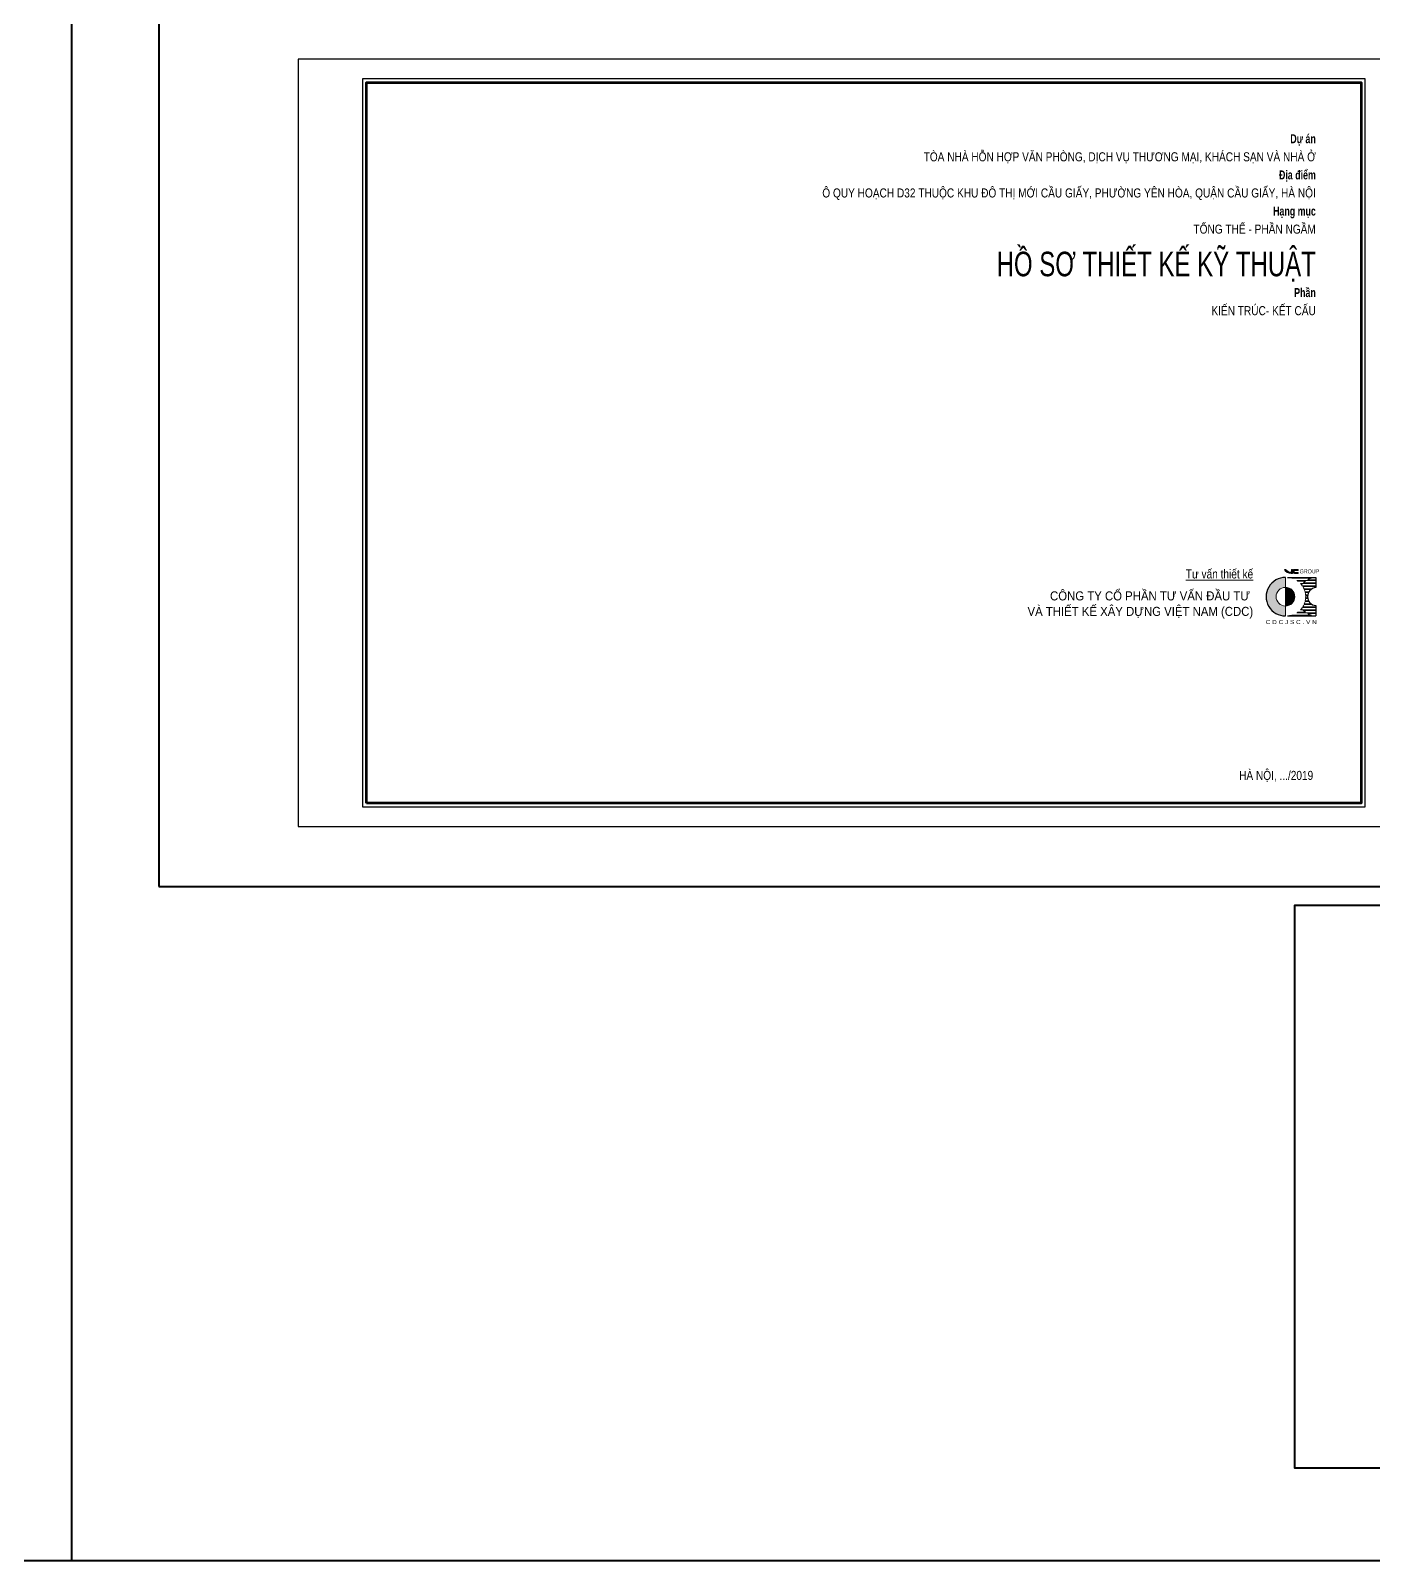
# Model space of a CAD drawing. Header units: inches. Extents: x -680616 to -44570, y -228485 to -6272.
# Drawn here: x -487312 to -383338, y -228485 to -110028 of the extents above; entities that cross this region are included whole.
import ezdxf
from ezdxf.enums import TextEntityAlignment as Align

# ---------------------------------------------------------------- set-up
doc = ezdxf.new("R2010")
doc.units = ezdxf.units.IN
doc.header["$MEASUREMENT"] = 0
doc.layers.get('Defpoints').update_dxf_attribs({"color": 250})
for name, color, linetype, lineweight in [('A-Tuong', 4, 'Continuous', 40), ('CDC -TEXT KHUNG', 7, 'Continuous', 15), ('KT-Chuviet', 6, 'Continuous', 15), ('KT-Nettuong', 2, 'Continuous', 40)]:
    doc.layers.add(name, color=color, linetype=linetype, lineweight=lineweight)
doc.layers.add('CDC-KHUNGTEN', color=7, linetype='Continuous')
doc.styles.add('KT CDC', font='arial.ttf', dxfattribs={"width": 0.85, "height": 200})
doc.styles.add('KT CDC B', font='arialbd.ttf', dxfattribs={"width": 0.85, "height": 200})

# ---------------------------------------------------------------- blocks, each defined once
blk = doc.blocks.new('LOGOmoi')
at = {"layer": 'CDC -TEXT KHUNG', "true_color": 0x00fa3e}
h = blk.add_hatch(color=100, dxfattribs=at)
edge = h.paths.add_edge_path()
edge.add_arc((0.02, 0), 1.87, 90, 270)
edge.add_line((0.02, -1.88), (0.02, -3.84))
edge.add_line((0.02, -3.84), (-0.17, -3.84))
edge.add_line((-0.17, -3.84), (-0.36, -3.83))
edge.add_line((-0.36, -3.83), (-0.55, -3.8))
edge.add_line((-0.55, -3.8), (-0.73, -3.77))
edge.add_line((-0.73, -3.77), (-0.92, -3.73))
edge.add_line((-0.92, -3.73), (-1.1, -3.68))
edge.add_line((-1.1, -3.68), (-1.28, -3.62))
edge.add_line((-1.28, -3.62), (-1.45, -3.55))
edge.add_line((-1.45, -3.55), (-1.63, -3.48))
edge.add_line((-1.63, -3.48), (-1.79, -3.39))
edge.add_line((-1.79, -3.39), (-1.96, -3.3))
edge.add_line((-1.96, -3.3), (-2.12, -3.2))
edge.add_line((-2.12, -3.2), (-2.27, -3.09))
edge.add_line((-2.27, -3.09), (-2.42, -2.97))
edge.add_line((-2.42, -2.97), (-2.56, -2.85))
edge.add_line((-2.56, -2.85), (-2.7, -2.72))
edge.add_line((-2.7, -2.72), (-2.83, -2.58))
edge.add_line((-2.83, -2.58), (-2.95, -2.44))
edge.add_line((-2.95, -2.44), (-3.07, -2.29))
edge.add_line((-3.07, -2.29), (-3.18, -2.14))
edge.add_line((-3.18, -2.14), (-3.28, -1.98))
edge.add_line((-3.28, -1.98), (-3.37, -1.81))
edge.add_line((-3.37, -1.81), (-3.46, -1.64))
edge.add_line((-3.46, -1.64), (-3.53, -1.47))
edge.add_line((-3.53, -1.47), (-3.6, -1.3))
edge.add_line((-3.6, -1.3), (-3.66, -1.12))
edge.add_line((-3.66, -1.12), (-3.71, -0.93))
edge.add_line((-3.71, -0.93), (-3.75, -0.75))
edge.add_line((-3.75, -0.75), (-3.79, -0.56))
edge.add_line((-3.79, -0.56), (-3.81, -0.38))
edge.add_line((-3.81, -0.38), (-3.82, -0.19))
edge.add_line((-3.82, -0.19), (-3.83, 0))
edge.add_line((-3.83, 0), (-3.82, 0.19))
edge.add_line((-3.82, 0.19), (-3.81, 0.38))
edge.add_line((-3.81, 0.38), (-3.79, 0.56))
edge.add_line((-3.79, 0.56), (-3.75, 0.75))
edge.add_line((-3.75, 0.75), (-3.71, 0.93))
edge.add_line((-3.71, 0.93), (-3.66, 1.12))
edge.add_line((-3.66, 1.12), (-3.6, 1.3))
edge.add_line((-3.6, 1.3), (-3.53, 1.47))
edge.add_line((-3.53, 1.47), (-3.46, 1.64))
edge.add_line((-3.46, 1.64), (-3.37, 1.81))
edge.add_line((-3.37, 1.81), (-3.28, 1.98))
edge.add_line((-3.28, 1.98), (-3.18, 2.14))
edge.add_line((-3.18, 2.14), (-3.07, 2.29))
edge.add_line((-3.07, 2.29), (-2.95, 2.44))
edge.add_line((-2.95, 2.44), (-2.83, 2.58))
edge.add_line((-2.83, 2.58), (-2.7, 2.72))
edge.add_line((-2.7, 2.72), (-2.56, 2.85))
edge.add_line((-2.56, 2.85), (-2.42, 2.97))
edge.add_line((-2.42, 2.97), (-2.27, 3.09))
edge.add_line((-2.27, 3.09), (-2.12, 3.2))
edge.add_line((-2.12, 3.2), (-1.96, 3.3))
edge.add_line((-1.96, 3.3), (-1.79, 3.39))
edge.add_line((-1.79, 3.39), (-1.63, 3.48))
edge.add_line((-1.63, 3.48), (-1.45, 3.55))
edge.add_line((-1.45, 3.55), (-1.28, 3.62))
edge.add_line((-1.28, 3.62), (-1.1, 3.68))
edge.add_line((-1.1, 3.68), (-0.92, 3.73))
edge.add_line((-0.92, 3.73), (-0.73, 3.77))
edge.add_line((-0.73, 3.77), (-0.55, 3.8))
edge.add_line((-0.55, 3.8), (-0.36, 3.83))
edge.add_line((-0.36, 3.83), (-0.17, 3.84))
edge.add_line((-0.17, 3.84), (0.02, 3.84))
edge.add_line((0.02, 3.84), (0.02, 1.87))
at = {"layer": 'CDC -TEXT KHUNG'}
h = blk.add_hatch(color=1, dxfattribs=at)
h.paths.add_polyline_path([(1.46, 5.45), (1.26, 5.45), (1.26, 4.88), (1.21, 4.88, -0.237912), (0.06, 5.45), (-0.2, 5.45, 0.272847), (1.14, 4.66), (1.46, 4.66)])
h.paths.add_polyline_path([(2.59, 5.45), (1.8, 5.45, 0.414214), (1.54, 5.2), (1.54, 4.92, 0.414214), (1.8, 4.66), (2.59, 4.66), (2.59, 4.87), (1.8, 4.87, -0.414214), (1.74, 4.92), (1.74, 5.2, -0.414214), (1.8, 5.25), (2.59, 5.25)])
at = {"layer": 'CDC -TEXT KHUNG', "true_color": 0xc20000}
blk.add_hatch(color=12, dxfattribs=at).paths.add_polyline_path([(0.02, 1.87), (0.02, -1.81), (0.02, -1.88, 0.414214), (1.89, 0, 0.414214)])
at = {"layer": 'CDC -TEXT KHUNG', "color": 102}
for p, q in [((0.02, 3.84), (0.02, -1.81)), ((1.28, 3.7), (5.24, 3.7)), ((2.3, 3.24), (6.1, 3.24)), ((2.51, 3.09), (4.01, 3.09)), ((4.47, 3.39), (6.1, 3.39)), ((3.03, 2.63), (6.1, 2.63)), ((3.16, 2.49), (3.36, 2.49)), ((3.4, 2.17), (6.1, 2.17)), ((3.49, 2.03), (6.1, 2.03)), ((3.64, 2.78), (6.1, 2.78)), ((3.74, 1.57), (5.37, 1.57)), ((3.8, 1.42), (5.15, 1.42)), ((3.95, 0.96), (4.75, 0.96)), ((3.98, 0.81), (4.66, 0.81)), ((4.05, 0.35), (4.51, 0.35)), ((4.06, 0.2), (4.49, 0.2)), ((0.02, -1.81), (0.02, -3.84)), ((3.03, -2.63), (6.1, -2.63)), ((3.16, -2.49), (3.36, -2.49)), ((3.4, -2.17), (6.1, -2.17)), ((3.49, -2.03), (6.1, -2.03)), ((3.64, -2.78), (6.1, -2.78)), ((3.74, -1.57), (5.37, -1.57)), ((3.8, -1.42), (5.15, -1.42)), ((3.95, -0.96), (4.75, -0.96)), ((3.98, -0.81), (4.66, -0.81)), ((4.05, -0.35), (4.51, -0.35)), ((4.06, -0.2), (4.49, -0.2)), ((0.01, -3.84), (0.02, -3.84)), ((1.28, -3.7), (5.24, -3.7)), ((2.3, -3.24), (6.1, -3.24)), ((2.51, -3.09), (4.01, -3.09)), ((4.47, -3.39), (6.1, -3.39))]:
    blk.add_line(p, q, dxfattribs=at)
at = {"layer": 'CDC -TEXT KHUNG', "color": 7, "lineweight": 30}
for p, q in [((0.42, 3.85), (6.1, 3.85)), ((6.1, 3.85), (6.1, 1.81)), ((6.1, -1.79), (6.1, -3.84)), ((0.42, -3.84), (6.1, -3.84))]:
    blk.add_line(p, q, dxfattribs=at)
at = {"layer": 'CDC -TEXT KHUNG', "color": 1}
for points in [[(1.46, 5.45), (1.26, 5.45), (1.26, 4.88), (1.21, 4.88, -0.237912), (0.06, 5.45), (-0.2, 5.45, 0.272847), (1.14, 4.66), (1.46, 4.66)], [(2.59, 5.45), (1.8, 5.45, 0.414214), (1.54, 5.2), (1.54, 4.92, 0.414214), (1.8, 4.66), (2.59, 4.66), (2.59, 4.87), (1.8, 4.87, -0.414214), (1.74, 4.92), (1.74, 5.2, -0.414214), (1.8, 5.25), (2.59, 5.25)]]:
    blk.add_lwpolyline(points, format="xyb", close=True, dxfattribs=at)
at = {"layer": 'CDC -TEXT KHUNG', "color": 102}
blk.add_circle((0.02, 0), 1.87, dxfattribs=at)
at = {"layer": 'CDC -TEXT KHUNG', "color": 7, "lineweight": 30}
blk.add_arc((0, 0), 3.85, 89.7449, 270.2551, dxfattribs=at)
at = {"layer": 'CDC -TEXT KHUNG', "color": 112}
blk.add_ellipse((0.22, 0), major_axis=(-2.72, 2.72), ratio=1, start_param=-1.064136, end_param=-0.838054, dxfattribs=at)
at = {"layer": 'CDC -TEXT KHUNG', "color": 102}
for centre, major_axis, start_param, end_param in [((0.22, 0), (-2.72, 2.72), -1.423028, -1.355019), ((6.3, 0), (-2.72, 2.72), -0.147768, -0.022458), ((6.3, 0), (2.72, 2.72), 1.064136, 1.278853), ((0.22, 0), (2.72, 2.72), 6.199614, 6.251308), ((6.3, 0), (-2.72, 2.72), 0.083571, 0.124553), ((0.22, 0), (-2.72, 2.72), 4.527318, 4.587836), ((0.22, 0), (-2.72, 2.72), 4.346177, 4.481253), ((0.22, 0), (-2.72, 2.72), 4.178765, 4.304301), ((0.22, 0), (2.72, 2.72), 5.589142, 5.7099), ((0.22, 0), (2.72, 2.72), 5.445131, 5.550443), ((0.22, 0), (-2.72, 2.72), 3.17347, 3.225164), ((0.22, 0), (2.72, 2.72), 4.836942, 4.89746), ((6.3, 0), (-2.72, 2.72), 1.446243, 1.487225), ((0.22, 0), (2.72, 2.72), 4.943525, 5.078601), ((6.3, 0), (-2.72, 2.72), 1.538919, 1.718564), ((0.22, 0), (-2.72, 2.72), 3.549681, 3.675216), ((0.22, 0), (-2.72, 2.72), 3.714878, 3.835636), ((0.22, 0.01), (2.72, 2.72), 3.979647, 4.205729), ((0.22, 0), (-2.72, 2.72), 2.925816, 2.993825), ((6.3, 0), (2.72, 2.72), 3.433536, 3.648253)]:
    blk.add_ellipse(centre, major_axis=major_axis, ratio=1, start_param=start_param, end_param=end_param, dxfattribs=at)
at = {"layer": 'CDC -TEXT KHUNG', "color": 7, "lineweight": 30}
blk.add_ellipse((6.27, 0.01), major_axis=(1.28, 1.28), ratio=1, start_param=0.884906, end_param=3.827483, dxfattribs=at)
at = {"layer": 'CDC -TEXT KHUNG', "color": 1, "style": 'KT CDC', "width": 0.85}
blk.add_text('GROUP', height=0.792, dxfattribs=at).set_placement((2.85, 4.67))
at = {"layer": 'CDC -TEXT KHUNG', "color": 102, "style": 'KT CDC', "width": 1.15}
blk.add_text('C D C J S C . V N', height=0.8, dxfattribs=at).set_placement((-3.92, -5.47))

msp = doc.modelspace()

# ---------------------------------------------------------------- linework, layer by layer
at = {"layer": 'A-Tuong'}
for points in [[(-477386.3, -176298.9), (-294935, -176298.9), (-294935, -37730.2), (-477386.3, -37730.2)], [(-294935, -177772.5), (-389453.2, -177772.5), (-389453.2, -221305.3), (-294935, -221305.3)]]:
    msp.add_lwpolyline(points, close=True, dxfattribs=at)
at = {"layer": 'CDC-KHUNGTEN', "color": 8}
msp.add_lwpolyline([(-461597.4, -170150), (-461597.4, -113750), (-383997.4, -113750), (-383997.4, -170150), (-461597.4, -170150)], close=True, dxfattribs=at)
at = {"layer": 'CDC-KHUNGTEN', "color": 255, "lineweight": 60}
msp.add_lwpolyline([(-461297.4, -169850), (-461297.4, -114050), (-384297.4, -114050), (-384297.4, -169850)], close=True, dxfattribs=at)
at = {"layer": 'Defpoints', "color": 1, "ltscale": 0.2}
msp.add_lwpolyline([(-466597.4, -171650), (-382497.4, -171650), (-382497.4, -112250), (-466597.4, -112250)], close=True, dxfattribs=at)
at = {"layer": 'KT-Nettuong'}
msp.add_line((-484142.6, -27781.9), (-484142.6, -228485.2), dxfattribs=at)
msp.add_lwpolyline([(-287668.8, -27781.9), (-680616.3, -27781.9), (-680616.3, -228485.2), (-287668.8, -228485.2)], close=True, dxfattribs=at)

# ---------------------------------------------------------------- block references
at = {"xscale": 387.019610773481, "yscale": 387.0196107734748, "zscale": 387.0196107913886}
msp.add_blockref('LOGOmoi', (-390156.3, -153862.2), dxfattribs=at)

# ---------------------------------------------------------------- texts
at = {"layer": 'KT-Chuviet', "color": 6}
for s, height, style, width, p in [('Dự án', 700, 'KT CDC B', 0.7, (-387797.4, -118750)), ('TÒA NHÀ HỖN HỢP VĂN PHÒNG, DỊCH VỤ THƯƠNG MẠI, KHÁCH SẠN VÀ NHÀ Ở', 700, 'KT CDC', 0.8, (-387797.4, -120150)), ('Địa điểm', 700, 'KT CDC B', 0.7, (-387797.4, -121550)), ('Ô QUY HOẠCH D32 THUỘC KHU ĐÔ THỊ MỚI CẦU GIẤY, PHƯỜNG YÊN HÒA, QUẬN CẦU GIẤY, HÀ NỘI', 700, 'KT CDC', 0.8, (-387797.4, -122950)), ('Hạng mục', 700, 'KT CDC B', 0.7, (-387797.4, -124350)), ('TỔNG THỂ - PHẦN NGẦM', 700, 'KT CDC', 0.8, (-387797.4, -125750)), ('HỒ SƠ THIẾT KẾ KỸ THUẬT', 1900, 'KT CDC', 0.7, (-387797.4, -129050)), ('Phần', 700, 'KT CDC B', 0.7, (-387797.4, -130664.5)), ('KIẾN TRÚC- KẾT CẤU', 700, 'KT CDC', 0.8, (-387797.4, -132064.5)), ('%%UTư vấn thiết kế', 700, 'KT CDC', 0.8, (-392646.1, -152450)), ('CÔNG TY CỔ PHẦN TƯ VẤN ÐẦU TƯ ', 700, 'KT CDC', 0.9, (-392646.1, -154150)), ('VÀ THIẾT KẾ XÂY DỰNG VIỆT NAM (CDC)', 700, 'KT CDC', 0.9, (-392646.1, -155350)), ('HÀ NỘI, .../2019', 700, 'KT CDC', 0.8, (-387997.4, -168050.2))]:
    msp.add_text(s, height=height, dxfattribs=dict(at, style=style, width=width)).set_placement(p, align=Align.RIGHT)

doc.saveas('drawing.dxf')
